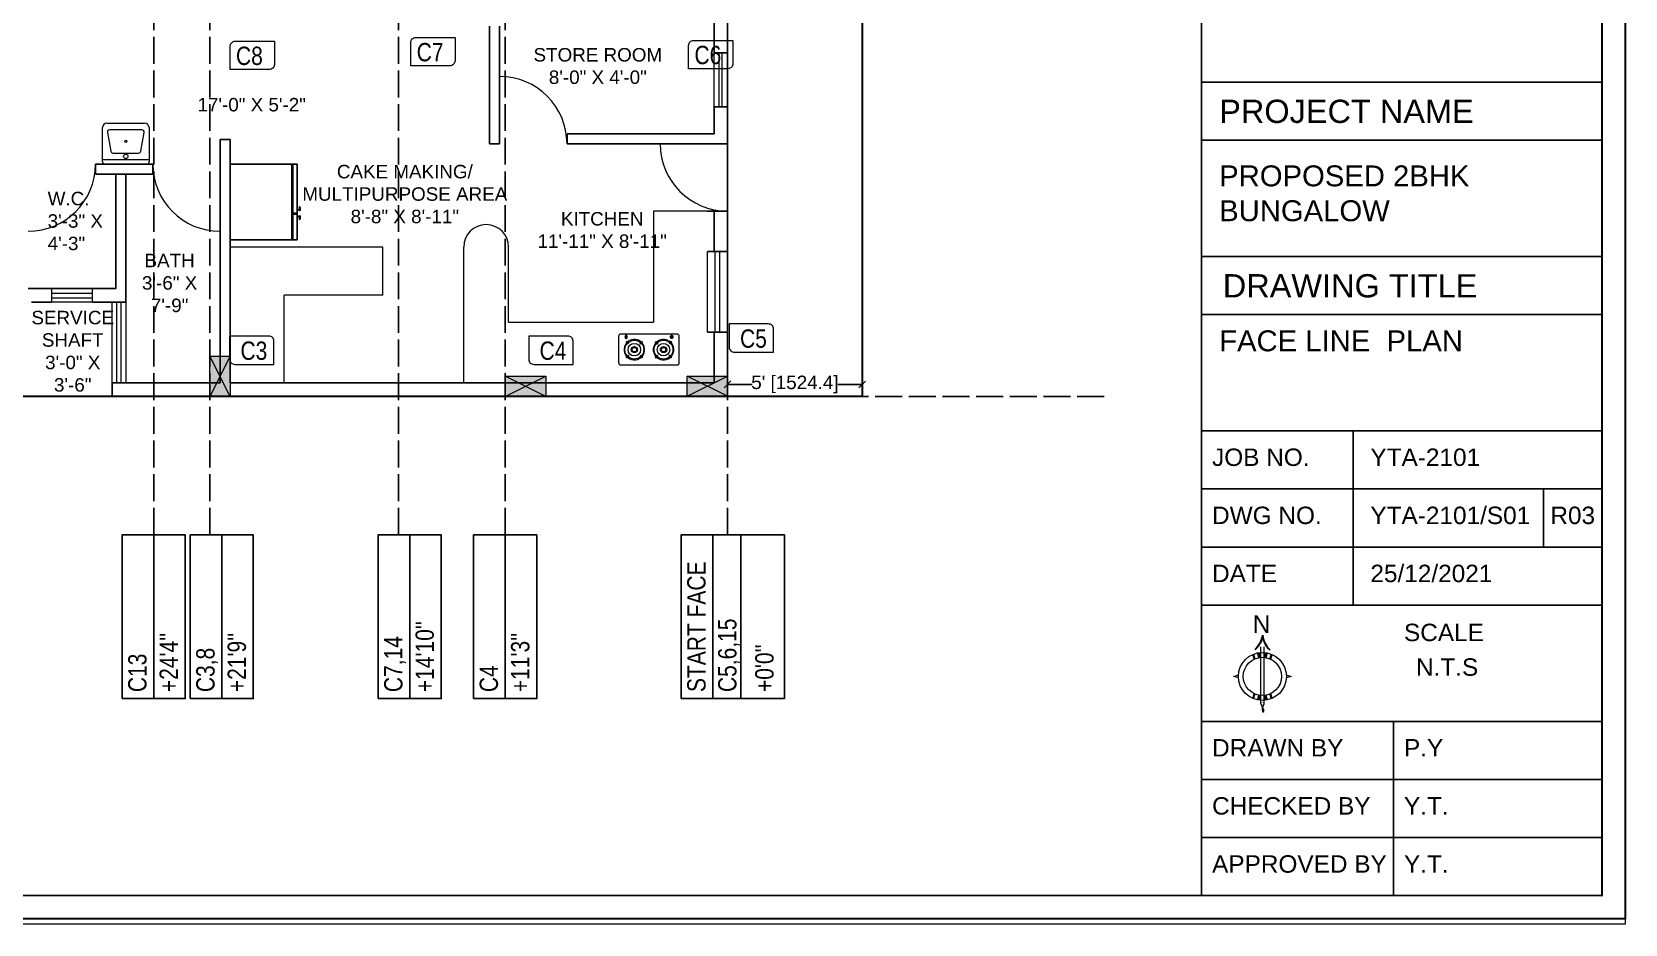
# Model space of a CAD drawing. Header units: inches. Extents: x -9010 to 68966, y 35237 to 36644.
# Drawn here: x -8566 to -7856, y 35237 to 35634 of the extents above; entities that cross this region are included whole.
import ezdxf

# ---------------------------------------------------------------- set-up
doc = ezdxf.new("R2010")
doc.units = ezdxf.units.IN
doc.linetypes.add('ACAD_ISO02W100', pattern=[15, 12, -3])
for name, color, linetype, lineweight in [('0Y-DIM', 54, 'Continuous', 25), ('0Y-ELEVATION', 166, 'Continuous', 15), ('0Y-TEXT', 96, 'Continuous', 5), ('0Y-WALLS', 23, 'Continuous', 25), ('0Y-WINDOWS', 140, 'Continuous', 13), ('CE-TEXT', 7, 'Continuous', 0), ('COL NO', 7, 'Continuous', 0), ('Column', 240, 'Continuous', 9), ('COLUMN HATCH', 252, 'Continuous', 5), ('WALL', 6, 'Continuous', 20), ('Wall2', 7, 'Continuous', 30)]:
    doc.layers.add(name, color=color, linetype=linetype, lineweight=lineweight)
doc.layers.add('0Y-FURNITURE', color=7, linetype='Continuous', lineweight=9, true_color=0x454545)
doc.styles.add('ARIAL', font='arial.ttf')
doc.styles.get("Standard").update_dxf_attribs({"font": 'arial.ttf'})
doc.styles.add('stylus bt', font='swissck.ttf')
doc.dimstyles.get("Standard").update_dxf_attribs({"dimtxt": 6, "dimasz": 3, "dimexe": 0.18, "dimexo": 0.0625, "dimgap": 0.09, "dimtad": 0, "dimdec": 0, "dimzin": 0, "dimdsep": 46, "dimlunit": 4, "dimtxsty": 'Standard', "dimblk": 'OBLIQUE', "dimcen": 0.09, "dimclrt": 256, "dimadec": 0, "dimazin": 0, "dimtfac": 1, "dimtdec": 0, "dimtofl": 0, "dimtmove": 0, "dimatfit": 3, "dimfxl": 1, "dimtolj": 1, "dimtzin": 0, "dimarcsym": 0})

# ---------------------------------------------------------------- blocks, each defined once
blk = doc.blocks.new('dsda')
at = {"layer": 'COLUMN HATCH', "true_color": 0xb3b3b3, "transparency": 33554549}
h = blk.add_hatch(color=253, dxfattribs=at)
h.dxf.hatch_style = 1
h.paths.add_polyline_path([(82546.37, -2802.43), (82528.37, -2802.43), (82537.37, -2806.93)])
h.paths.add_polyline_path([(82528.37, -2802.43), (82528.37, -2811.43), (82537.37, -2806.93)])
h.paths.add_polyline_path([(82537.37, -2806.93), (82528.37, -2811.43), (82546.37, -2811.43)])
h.paths.add_polyline_path([(82546.37, -2802.43), (82537.37, -2806.93), (82546.37, -2811.43)])
at = {"layer": 'Column'}
for p, q in [((82528.37, -2802.43), (82546.37, -2811.43)), ((82546.37, -2802.43), (82528.37, -2811.43))]:
    blk.add_line(p, q, dxfattribs=at)
blk.add_lwpolyline([(82528.37, -2802.43), (82546.37, -2802.43), (82546.37, -2811.43), (82528.37, -2811.43)], close=True, dxfattribs=at)
blk = doc.blocks.new('North Arrow')
for p, q in [((0.11, 0.75), (0.49, 0.62)), ((0.11, 0.75), (0.49, 0.62)), ((0.49, 0.62), (0.11, 0.5)), ((0.49, 0.62), (0.11, 0.5))]:
    blk.add_line(p, q)
at = {"lineweight": 30}
for points in [[(-1.76, 3.87, -0.179655), (-2.34, 2.71, -0.127271)], [(-1.76, 3.87, -0.179655), (-2.34, 2.71, -0.127271)], [(-1.76, 3.87, 0.179655), (-1.18, 2.71, 0.127271)], [(-1.76, 3.87, 0.179655), (-1.18, 2.71, 0.127271)]]:
    blk.add_lwpolyline(points, format="xyb", dxfattribs=at)
for points in [[(-1.9, 2.93), (-1.9, -1.11)], [(-1.9, 2.93), (-1.9, -1.11)], [(-1.64, 2.93), (-1.64, -1.11)], [(-1.64, 2.93), (-1.64, -1.11)], [(-3.64, 0.5), (-4.01, 0.62), (-3.64, 0.75)], [(-3.64, 0.5), (-4.01, 0.62), (-3.64, 0.75)], [(-1.9, -1.11), (-1.9, -1.53)], [(-1.9, -1.11), (-1.9, -1.53)], [(-1.64, -1.11), (-1.64, -1.53)], [(-1.64, -1.11), (-1.64, -1.53)], [(-1.89, -1.54), (-1.76, -1.83), (-1.63, -1.54)], [(-1.89, -1.54), (-1.76, -1.83), (-1.63, -1.54)]]:
    blk.add_lwpolyline(points)
at = {"const_width": 0.03}
for points in [[(-1.89, -1.37, 0.465825), (-1.63, -1.37, 0.465825)], [(-1.89, -1.37, 0.465825), (-1.63, -1.37, 0.465825)], [(-1.89, -1.54, 0.465825), (-1.63, -1.54, 0.465825)], [(-1.89, -1.54, 0.465825), (-1.63, -1.54, 0.465825)]]:
    blk.add_lwpolyline(points, format="xyb", dxfattribs=at)
blk.add_lwpolyline([(-1.76, -1.83, 0.308679), (-1.69, -2.1, -0.554214), (-1.7, -2.19, -0.604469), (-1.7, -2.11, 0.60541), (-1.76, -1.87, 0.60541)], format="xyb")
blk.add_lwpolyline([(-1.76, -1.83, 0.308679), (-1.69, -2.1, -0.554214), (-1.7, -2.19, -0.604469), (-1.7, -2.11, 0.60541), (-1.76, -1.87, 0.60541)], format="xyb")
for radius in [1.88, 1.88, 1.5, 1.5]:
    blk.add_circle((-1.76, 0.62), radius)
for points in [[(-2.56, 2.32), (-2.4, 2.38), (-2.46, 1.95), (-2.29, 2.02)], [(-2.56, 2.32), (-2.4, 2.38), (-2.46, 1.95), (-2.29, 2.02)], [(-2.19, 2.44), (-1.9, 2.49), (-2.1, 2.08), (-1.9, 2.1)], [(-2.19, 2.44), (-1.9, 2.49), (-2.1, 2.08), (-1.9, 2.1)], [(-1.33, 2.44), (-1.62, 2.49), (-1.42, 2.08), (-1.62, 2.1)], [(-1.33, 2.44), (-1.62, 2.49), (-1.42, 2.08), (-1.62, 2.1)], [(-0.95, 2.32), (-1.12, 2.38), (-1.06, 1.95), (-1.23, 2.02)], [(-0.95, 2.32), (-1.12, 2.38), (-1.06, 1.95), (-1.23, 2.02)], [(-2.56, -1.07), (-2.4, -1.13), (-2.46, -0.71), (-2.29, -0.78)], [(-2.56, -1.07), (-2.4, -1.13), (-2.46, -0.71), (-2.29, -0.78)], [(-2.19, -1.2), (-1.9, -1.24), (-2.1, -0.84), (-1.9, -0.85)], [(-2.19, -1.2), (-1.9, -1.24), (-2.1, -0.84), (-1.9, -0.85)], [(-1.33, -1.2), (-1.62, -1.24), (-1.42, -0.84), (-1.62, -0.85)], [(-1.33, -1.2), (-1.62, -1.24), (-1.42, -0.84), (-1.62, -0.85)], [(-0.95, -1.07), (-1.12, -1.13), (-1.06, -0.71), (-1.23, -0.78)], [(-0.95, -1.07), (-1.12, -1.13), (-1.06, -0.71), (-1.23, -0.78)]]:
    blk.add_solid(points)
blk = doc.blocks.new('a')
for p, q in [((-10948.79, 35842.429), (-10948.79, 35778.027)), ((-10948.79, 35807.396), (-10934.348, 35807.396)), ((-10948.79, 35805.298), (-10934.348, 35805.298)), ((-10948.79, 35801.103), (-10934.348, 35801.103)), ((-10948.79, 35799.005), (-10934.348, 35799.005)), ((-10948.79, 35794.809), (-10934.348, 35794.809)), ((-10943.319, 35794.809), (-10943.319, 35788.516)), ((-10948.79, 35792.712), (-10934.348, 35792.712)), ((-10936.453, 35792.712), (-10936.453, 35790.614)), ((-10948.79, 35790.614), (-10934.348, 35790.614)), ((-10948.79, 35788.516), (-10934.348, 35788.516)), ((-10948.79, 35784.321), (-10934.348, 35784.321)), ((-10941.867, 35784.321), (-10941.867, 35778.027)), ((-10948.79, 35782.223), (-10934.348, 35782.223)), ((-10948.79, 35780.125), (-10934.348, 35780.125))]:
    blk.add_line(p, q)
at = {"layer": '0Y-ELEVATION'}
blk.add_line((-10948.79, 35788.516), (-10934.348, 35788.516), dxfattribs=at)
blk.add_lwpolyline([(-10933.509, 35843.268), (-10933.509, 35777.188), (-11026.965, 35777.188), (-11026.965, 35843.268)], close=True, dxfattribs=at)
at = {"layer": '0Y-FURNITURE'}
blk.add_lwpolyline([(-11026.965, 35843.268), (-10933.509, 35843.268), (-10933.509, 35776.999), (-11026.965, 35776.999)], close=True, dxfattribs=at)
at = {"layer": '0Y-WALLS'}
blk.add_line((-10948.79, 35832.972), (-10948.79, 35782.223), dxfattribs=at)
at = {"layer": '0Y-WALLS', "lineweight": 30}
blk.add_lwpolyline([(-10934.348, 35842.429), (-10934.348, 35778.027), (-11026.126, 35778.027), (-11026.126, 35842.429)], close=True, dxfattribs=at)
at = {"layer": 'Wall2'}
blk.add_line((-10933.509, 35843.268), (-10933.509, 35777.188), dxfattribs=at)
blk.add_lwpolyline([(-11026.965, 35843.268), (-10933.509, 35843.268), (-10933.509, 35777.188), (-11026.965, 35777.188), (-11026.965, 35843.268)], dxfattribs=at)
at = {"layer": '0Y-TEXT', "xscale": 0.4603075961286154, "yscale": 0.4603075961286154, "zscale": 0.4603075961286154}
blk.add_blockref('North Arrow', (-10945.784, 35785.656), dxfattribs=at)
at = {"layer": '0Y-TEXT', "attachment_point": 1, "style": 'ARIAL'}
for s, width, insert, char_height in [('\\pxqc;PROJECT NAME', 10.05556, (-10948.589, 35806.762), 0.8391), ('\\pxql;DRAWING TITLE', 10.00456, (-10948.022, 35800.464), 0.8391), ('\\pxql;JOB NO.', 4.32937, (-10948.409, 35794.17), 0.62933), ('\\pxql;YTA-2101', 4.64871, (-10942.698, 35794.17), 0.62933), ('\\pxql;DWG NO.', 3.84789, (-10948.409, 35792.072), 0.62933), ('\\pxql;YTA-2101/S01', 1.22176, (-10942.698, 35792.072), 0.62933), ('R03', 1.22176, (-10936.205, 35792.072), 0.6293), ('\\pxql;DATE', 1.22176, (-10948.409, 35789.975), 0.6293), ('25/12/2021', 4.19186, (-10942.698, 35789.975), 0.6293), ('\\pxqc,t4;N', 0.71522, (-10946.98, 35788.142), 0.6293), ('\\pxqc;SCALE', 0.71522, (-10940.403, 35787.845), 0.62933), ('\\pxqc,t4;N.T.S', 3.31153, (-10941.587, 35786.595), 0.62933), ('\\pxql;DRAWN BY', 4.75877, (-10948.409, 35783.681), 0.62933), ('\\pxql;P.Y', 1.22176, (-10941.486, 35783.681), 0.6293), ('\\pxql;CHECKED BY', 6.01758, (-10948.409, 35781.584), 0.62933), ('\\pxql;Y.T.', 1.22176, (-10941.486, 35781.584), 0.6293), ('\\pxql;APPROVED BY', 6.54162, (-10948.409, 35779.486), 0.62933), ('\\pxql;Y.T.', 1.22176, (-10941.486, 35779.486), 0.6293)]:
    blk.add_mtext_dynamic_manual_height_columns(s, width=width, gutter_width=0.804, heights=[0], dxfattribs=dict(at, insert=insert, char_height=char_height))
at = {"layer": '0Y-TEXT', "char_height": 0.75519, "attachment_point": 1, "style": 'ARIAL'}
for s, insert, width in [('\\pxql;PROPOSED 2BHK BUNGALOW ', (-10948.153, 35804.39), 13.80498), ('FACE LINE  PLAN', (-10948.153, 35798.435), 14.38767)]:
    blk.add_mtext(s, dxfattribs=dict(at, insert=insert, width=width))
blk = doc.blocks.new('_Oblique')
at = {"color": 0, "linetype": 'ByBlock', "lineweight": -2}
blk.add_line((-0.5, -0.5), (0.5, 0.5), dxfattribs=at)
blk = doc.blocks.new('*D80')
at = {"color": 0, "lineweight": -2, "transparency": 16777216}
for p, q in [((-8256.24, 35472.01), (-8256.24, 35477.43)), ((-8256.24, 35477.25), (-8245.31, 35477.24)), ((-8196.22, 35477.19), (-8207.14, 35477.2)), ((-8196.23, 35471.95), (-8196.22, 35477.37))]:
    blk.add_line(p, q, dxfattribs=at)
at = {"layer": 'Defpoints', "color": 0, "transparency": 16777216}
for p in [(-8256.24, 35471.95), (-8196.23, 35471.88), (-8196.22, 35477.19)]:
    blk.add_point(p, dxfattribs=at)
at = {"color": 0, "lineweight": -2, "transparency": 16777216, "xscale": 3, "yscale": 3, "zscale": 3}
for p, rotation in [((-8256.24, 35477.25), 179.9394720378965), ((-8196.22, 35477.19), 359.9394720378964)]:
    blk.add_blockref('_Oblique', p, dxfattribs=dict(at, rotation=rotation))
at = {"transparency": 16777216, "insert": (-8226.23, 35477.22), "char_height": 6, "attachment_point": 5, "rotation": 359.93947}
blk.add_mtext("\\A1;5' [1524.4]", dxfattribs=at)
blk = doc.blocks.new('A$C2C6C0730')
at = {"layer": '0Y-FURNITURE'}
for p, q in [((0, 1353), (0, 50)), ((720, 1353), (720, 50))]:
    blk.add_line(p, q, dxfattribs=at)
at = {"layer": '0Y-FURNITURE', "linetype": 'Continuous'}
for p, q in [((670, 1403), (50, 1403)), ((670, 0), (50, 0))]:
    blk.add_line(p, q, dxfattribs=at)
for points in [[(66, 1257, -0.070182), (81, 1254, -0.081942), (93, 1249, -0.106897), (102, 1239, -0.135195), (105, 1230, -0.135195), (102, 1220, -0.106897), (93, 1210, -0.081942), (81, 1205, -0.070182), (66, 1203, -0.070182), (50, 1205, -0.081942), (38, 1210, -0.106897), (30, 1220, -0.135195), (27, 1230, -0.135195), (30, 1239, -0.106897), (38, 1249, -0.081942), (50, 1254, -0.070182)], [(66, 146, 0.070182), (81, 148, 0.081942), (93, 154, 0.106897), (102, 163, 0.135195), (105, 173, 0.135195), (102, 183, 0.106897), (93, 192, 0.081942), (81, 198, 0.070182), (66, 200, 0.070182), (50, 198, 0.081942), (38, 192, 0.106897), (30, 183, 0.135195), (27, 173, 0.135195), (30, 163, 0.106897), (38, 154, 0.081942), (50, 148, 0.070182)]]:
    blk.add_lwpolyline(points, format="xyb", close=True, dxfattribs=at)
for points in [[(68, 1203), (68, 1257), (62, 1257), (62, 1203)], [(68, 200), (68, 146), (62, 146), (62, 200)]]:
    blk.add_lwpolyline(points, close=True, dxfattribs=at)
at = {"layer": '0Y-FURNITURE'}
for points in [[(220, 1175), (171, 1223), (179, 1230), (227, 1182)], [(541, 1226), (493, 1177), (500, 1170), (548, 1219)], [(176, 861), (224, 909), (232, 902), (183, 853)], [(497, 897), (546, 849), (553, 856), (505, 904)], [(176, 542), (224, 494), (232, 501), (183, 550)], [(497, 506), (546, 554), (553, 547), (505, 498)], [(220, 228), (171, 180), (179, 172), (227, 221)], [(541, 177), (493, 225), (500, 233), (548, 184)]]:
    blk.add_lwpolyline(points, close=True, dxfattribs=at)
at = {"layer": '0Y-FURNITURE', "linetype": 'Continuous'}
for centre, radius in [((362, 1040), 219), ((362, 1040), 145), ((362, 1040), 72.6), ((362, 1040), 51.5), ((362, 363), 219), ((362, 363), 145), ((362, 363), 72.6), ((362, 363), 51.5)]:
    blk.add_circle(centre, radius, dxfattribs=at)
at = {"layer": '0Y-FURNITURE'}
for centre, start, end in [((50, 1353), 90, 180), ((670, 1353), 0, 90), ((50, 50), 180, 270), ((670, 50), 270, 0)]:
    blk.add_arc(centre, 50, start, end, dxfattribs=at)
at = {"layer": '0Y-FURNITURE', "linetype": 'Continuous'}
for centre, radius, start, end in [((65, 1230), 19.4, 99.7177, 260.2823), ((65, 1230), 19.4, 279.9102, 80.0898), ((362, 1040), 238, 152.4796, 149.9329), ((362, 363), 238, 210.0671, 207.5204), ((65, 173), 19.4, 99.7177, 260.2823), ((65, 173), 19.4, 279.9102, 80.0898)]:
    blk.add_arc(centre, radius, start, end, dxfattribs=at)
blk = doc.blocks.new('A$Cf02182d1')
at = {"layer": '0Y-FURNITURE'}
for points, invisible_edges in [([(0, 850), (0, 850, 1650), (688, 850)], 2), ([(688, 850, 1650), (688, 850), (0, 850, 1650)], 2), ([(0, 850), (0, 0), (0, 850, 1650)], 2), ([(0, 0, 1650), (0, 850, 1650), (0, 0)], 2), ([(0, 850, 1650), (0, 0, 1650), (688, 850, 1650)], 2), ([(688, 0, 1650), (688, 850, 1650), (0, 0, 1650)], 2), ([(688, 0), (688, 850), (688, 0, 100)], 2), ([(688, 850, 100), (688, 0, 100), (688, 850)], 2), ([(700, 850, 1650), (750, 850, 1650), (700, 850, 100)], 2), ([(750, 850, 100), (700, 850, 100), (750, 850, 1650)], 2), ([(700, 850, 1650), (700, 300, 1650), (750, 850, 1650)], 2), ([(750, 300, 1650), (750, 850, 1650), (700, 300, 1650)], 2), ([(750, 300, 100), (750, 850, 100), (750, 300, 1650)], 2), ([(750, 850, 1650), (750, 300, 1650), (750, 850, 100)], 2), ([(700, 0, 1650), (750, 0, 1650), (700, 287, 1650)], 2), ([(750, 287, 1650), (700, 287, 1650), (750, 0, 1650)], 2), ([(750, 0, 100), (750, 287, 100), (750, 0, 1650)], 2), ([(750, 287, 1650), (750, 0, 1650), (750, 287, 100)], 2), ([(0, 0, 1650), (0, 0), (688, 0)], 12), ([(688, 0), (688, 0, 1650), (0, 0, 1650)], 12), ([(750, 0, 1650), (700, 0, 1650), (700, 0, 100)], 12), ([(700, 0, 100), (750, 0, 100), (750, 0, 1650)], 12)]:
    blk.add_3dface(points, dxfattribs=dict(at, invisible_edges=invisible_edges))
mesh = blk.add_polyface(dxfattribs=at)
corners = [(750, 300, 1650), (750, 287, 1650), (750, 287, 100), (750, 300, 100), (700, 300, 1650), (700, 287, 1650), (688, 850, 1650), (700, 850, 1650), (700, 850, 100), (688, 850, 100), (688, 0, 1650), (700, 0, 1650), (688, 0, 100), (700, 0, 100)]
mesh.append_faces([[corners[k] for k in face] for face in [(4, 5, 0), (1, 0, 5), (10, 11, 6), (7, 6, 11)]], dxfattribs={"vtx1": -1})
mesh.append_faces([[corners[k] for k in face] for face in [(0, 1, 2), (2, 3, 0), (6, 7, 8), (8, 9, 6), (12, 13, 11), (11, 10, 12)]], dxfattribs={"vtx2": -1})
mesh = blk.add_polyface(dxfattribs=at)
corners = [(775, 325, 800), (775, 375, 800), (775, 375, 1250), (775, 325, 1250), (781, 337, 800), (781, 337, 1250), (781, 348, 800), (781, 348, 1250), (781, 360, 800), (781, 360, 1250), (780, 370, 800), (780, 370, 1250), (775, 225, 800), (775, 275, 800), (775, 225, 1250), (775, 275, 1250), (781, 263, 800), (781, 263, 1250), (781, 252, 800), (781, 252, 1250), (781, 240, 800), (781, 240, 1250), (780, 230, 800), (780, 230, 1250), (750, 262, 1250), (775, 262, 1250), (750, 262, 800), (775, 262, 800), (750, 337, 1250), (775, 337, 1250), (750, 337, 800), (775, 337, 800)]
mesh.append_faces([[corners[k] for k in face] for face in [(3, 0, 2), (5, 4, 3), (7, 6, 5), (9, 8, 7), (11, 10, 9), (2, 1, 11), (12, 13, 14), (15, 13, 14), (13, 16, 15), (16, 18, 17), (18, 20, 19), (20, 22, 21), (22, 12, 23), (24, 25, 26), (27, 26, 25), (28, 29, 30), (31, 30, 29), (15, 14, 13), (12, 13, 14)]], dxfattribs={"vtx1": -1})
mesh.append_faces([[corners[k] for k in face] for face in [(0, 1, 2), (4, 0, 3), (6, 4, 5), (8, 6, 7), (10, 8, 9), (1, 10, 11), (16, 17, 15), (18, 19, 17), (20, 21, 19), (22, 23, 21), (12, 14, 23), (3, 2, 1), (1, 0, 3)]], dxfattribs={"vtx2": -1})
blk = doc.blocks.new('A$C2d08eea1')
at = {"layer": '0Y-FURNITURE', "color": 8}
for p, q in [((232.62, 121.78), (249.38, 121.78)), ((230.66, 104.57), (230.66, 119.82)), ((232.82, 117.69), (234.3, 109.31)), ((248.21, 118.84), (233.79, 118.84)), ((247.7, 109.31), (249.18, 117.69)), ((251.34, 119.82), (251.34, 104.57)), ((235.27, 108.5), (246.73, 108.5)), ((230.66, 105.55), (251.34, 105.55)), ((250.36, 103.59), (231.64, 103.59)), ((476, 82.6), (476, 33.09)), ((500, 82.6), (476, 82.6)), ((355.5, 66.59), (287.5, 66.59)), ((355.5, 45.09), (355.5, 66.59)), ((391.5, 6.09), (391.5, 66.59)), ((411.5, 33.09), (411.5, 66.59)), ((355.5, 45.09), (311.5, 45.09)), ((311.5, 6.09), (311.5, 45.09)), ((411.5, 33.09), (476, 33.09))]:
    blk.add_line(p, q, dxfattribs=at)
for centre, radius in [((241, 113.67), 0.491), ((241, 106.98), 0.981)]:
    blk.add_circle(centre, radius, dxfattribs=at)
for centre, radius, start, end in [((232.62, 119.82), 1.96, 90, 180), ((249.38, 119.82), 1.96, 0, 90), ((233.79, 117.86), 0.981, 90, 190), ((248.21, 117.86), 0.981, 350, 90), ((235.27, 109.48), 0.981, 190, 270), ((246.73, 109.48), 0.981, 270, 350), ((231.64, 104.57), 0.981, 180, 270.01838), ((250.36, 104.57), 0.981, 270, 0), ((401.5, 66.59), 10, 0, 180)]:
    blk.add_arc(centre, radius, start, end, dxfattribs=at)
at = {"layer": '0Y-WALLS', "color": 8}
for p, q in [((509, 328.09), (509, 153.1)), ((503, 283.09), (503, 153.1)), ((403, 112.6), (403, 165.1)), ((407.5, 112.6), (407.5, 165.1)), ((503, 153.1), (509, 153.1)), ((503, 129.1), (503, 117.1)), ((503, 129.1), (509, 129.1)), ((509, 129.1), (509, 112.6)), ((283, 103.59), (283, 114.59)), ((283, 114.59), (287.5, 114.59)), ((287.5, 103.59), (287.5, 114.59)), ((503, 117.1), (437.5, 117.1)), ((437.5, 112.6), (437.5, 117.1)), ((407.5, 112.6), (403, 112.6)), ((509, 112.6), (437.5, 112.6)), ((253, 103.59), (227.5, 103.59)), ((227.5, 103.59), (227.5, 99.09)), ((253, 103.59), (253, 99.09)), ((283, 99.09), (283, 103.59)), ((287.5, 6.09), (287.5, 103.59)), ((227.5, 99.09), (236.5, 99.09)), ((253, 99.09), (236.5, 99.09)), ((241, 42.09), (241, 99.09)), ((283, 6.09), (283, 99.09)), ((509, 82.6), (500, 82.6)), ((503, 82.6), (503, 64.6)), ((509, 82.6), (509, 64.6)), ((509, 64.6), (500, 64.6)), ((208, 42.09), (199, 42.09)), ((241, 42.09), (226, 42.09)), ((509, 28.6), (500, 28.6)), ((503, 28.6), (503, 6.09)), ((509, 28.6), (509, 0.09)), ((235, 6.09), (283, 6.09)), ((235, 6.09), (235, 0.09)), ((235, 0.09), (509, 0.09)), ((287.5, 6.09), (503, 6.09))]:
    blk.add_line(p, q, dxfattribs=at)
blk.add_lwpolyline([(236.5, 99.09), (236.5, 48.09), (197.5, 48.09)], dxfattribs=at)
at = {"layer": '0Y-WINDOWS', "color": 8}
for p, q in [((505.33, 129.1), (505.33, 153.1)), ((506.67, 129.1), (506.67, 153.1)), ((503.5, 28.6), (503.5, 64.6)), ((505.5, 28.6), (505.5, 64.6)), ((237, 6.09), (237, 42.09)), ((239, 6.09), (239, 42.09))]:
    blk.add_line(p, q, dxfattribs=at)
for points in [[(503, 153.1), (509, 153.1), (509, 129.1), (503, 129.1)], [(500, 64.6), (509, 64.6), (509, 28.6), (500, 28.6)], [(208, 48.09), (226, 48.09), (226, 42.09), (208, 42.09)], [(208, 45.96), (226, 45.96), (226, 43.84), (208, 43.84)], [(235, 42.09), (241, 42.09), (241, 6.09), (235, 6.09)]]:
    blk.add_lwpolyline(points, close=True, dxfattribs=at)
for centre, start, end in [((407.5, 112.6), 0, 90), ((509, 112.6), 180, 270), ((197.5, 103.59), 270, 0), ((283, 103.59), 180, 270)]:
    blk.add_arc(centre, 30, start, end, dxfattribs=at)
at = {"layer": '0Y-FURNITURE', "color": 8, "xscale": 0.03981847873833348, "yscale": 0.03981847873833348, "zscale": 0.03981847873833348}
blk.add_blockref('A$Cf02182d1', (287.5, 69.74, -65.7), dxfattribs=at)
at = {"layer": '0Y-FURNITURE', "color": 8, "xscale": 0.01920761472206951, "yscale": 0.01920761472206951, "zscale": 0.01920761472206951, "rotation": 270}
blk.add_blockref('A$C2C6C0730', (460.52, 27.8), dxfattribs=at)
at = {"layer": '0Y-TEXT', "color": 8, "char_height": 6, "attachment_point": 1}
for s, width, insert in [('\\pxqc;STORE ROOM\\P8\'-0" X 4\'-0"', 107.6681, (397.39, 155.28)), ('17\'-0" X 5\'-2"', 56.5639, (272.93, 133.04)), ('\\pxqc;CAKE MAKING/ MULTIPURPOSE AREA\\P8\'-8" X 8\'-11"', 107.6681, (311.44, 103.21)), ('W.C.\\P3\'-3" X 4\'-3"', 38.3449, (206.21, 91.2)), ('\\pxqc;KITCHEN\\P11\'-11" X 8\'-11"', 107.6681, (399.33, 82.18)), ('\\pxqc;BATH\\P3\'-6" X 7\'-9"', 33.4463, (243.8, 63.6)), ('\\pxqc;SERVICE SHAFT\\P3\'-0" X 3\'-6"', 38.3449, (198.2, 38.16))]:
    blk.add_mtext_dynamic_manual_height_columns(s, width=width, gutter_width=12.5, heights=[0], dxfattribs=dict(at, insert=insert))

msp = doc.modelspace()

# ---------------------------------------------------------------- linework, layer by layer
at = {"linetype": 'ACAD_ISO02W100'}
for p, q in [((-8256.22, 35410.24), (-8256.22, 35996.58)), ((-8511.72, 35410.17), (-8511.72, 35996.51)), ((-8486.72, 35410.17), (-8486.72, 35996.51)), ((-8402.72, 35410.17), (-8402.72, 35996.51)), ((-8355.2, 35410.17), (-8355.2, 35996.51)), ((-8865.5, 35471.88), (-8086.36, 35471.88)), ((-8256.24, 35471.95), (-8801.24, 35471.95))]:
    msp.add_line(p, q, dxfattribs=at)
for p, q in [((-8511.72, 35337.19), (-8511.72, 35410.17)), ((-8481.4, 35337.19), (-8481.4, 35410.17)), ((-8397.73, 35337.19), (-8397.73, 35410.17)), ((-8355.2, 35337.19), (-8355.2, 35410.17)), ((-8262.75, 35337.23), (-8262.74, 35410.21)), ((-8250.3, 35337.23), (-8250.3, 35410.21))]:
    msp.add_line(p, q)
for points in [[(-8801.24, 35799.95), (-8256.22, 35799.95), (-8256.24, 35471.95), (-8801.24, 35471.95)], [(-8525.85, 35337.19), (-8525.85, 35410.17), (-8497.75, 35410.17), (-8497.75, 35337.19)], [(-8495.53, 35337.19), (-8495.53, 35410.17), (-8467.43, 35410.17), (-8467.43, 35337.19)], [(-8411.85, 35337.19), (-8411.85, 35410.17), (-8383.75, 35410.17), (-8383.75, 35337.19)], [(-8369.32, 35337.19), (-8369.32, 35410.17), (-8341.22, 35410.17), (-8341.22, 35337.19)], [(-8276.87, 35337.23), (-8276.87, 35410.21), (-8230.93, 35410.21), (-8230.93, 35337.23)]]:
    msp.add_lwpolyline(points, close=True)
at = {"layer": '0Y-DIM', "color": 18, "lineweight": 30, "true_color": 0x000000}
msp.add_lwpolyline([(-8765.23, 35471.88), (-8825.23, 35471.88), (-8825.22, 35919.88), (-8196.22, 35919.88), (-8196.23, 35471.88), (-8747.23, 35471.88)], dxfattribs=at)
at = {"layer": 'COL NO'}
for points in [[(-8460.3, 35617.57), (-8477.76, 35617.57), (-8477.76, 35627.91, -0.414214), (-8475.47, 35630.19), (-8458.02, 35630.19), (-8458.02, 35619.85, -0.414214)], [(-8379.89, 35619.22), (-8397.34, 35619.22), (-8397.34, 35629.56, -0.414214), (-8395.05, 35631.84), (-8377.6, 35631.84), (-8377.6, 35621.5, -0.414214)], [(-8256.09, 35617.94), (-8273.54, 35617.94), (-8273.54, 35628.28, -0.414214), (-8271.26, 35630.56), (-8253.8, 35630.56), (-8253.8, 35620.22, -0.414214)], [(-8253.19, 35491.56), (-8235.74, 35491.56), (-8235.74, 35501.9, 0.414214), (-8238.03, 35504.18), (-8255.48, 35504.18), (-8255.48, 35493.84, 0.414214)], [(-8475.68, 35486.16), (-8458.23, 35486.16), (-8458.23, 35496.5, 0.414214), (-8460.52, 35498.79), (-8477.97, 35498.79), (-8477.97, 35488.45, 0.414214)], [(-8342.47, 35486.16), (-8325.02, 35486.16), (-8325.02, 35496.5, 0.414214), (-8327.31, 35498.78), (-8344.76, 35498.78), (-8344.76, 35488.44, 0.414214)]]:
    msp.add_lwpolyline(points, format="xyb", close=True, dxfattribs=at)

# ---------------------------------------------------------------- block references
at = {"xscale": 12.345791638378, "yscale": 12.345791638378, "zscale": 12.345791638378, "rotation": 359.9995044211946}
msp.add_blockref('a', (127122.52, -406459.88), dxfattribs=at)
at = {"layer": '0Y-FURNITURE'}
msp.add_blockref('A$C2d08eea1', (-8765.22, 35471.86), dxfattribs=at)
at = {"layer": 'WALL'}
for p, rotation in [((-5674.58, 118018.23), 269.9995044211945), ((74191.15, 32668.74), 179.9995044211945), ((74272.12, 32668.8), 179.9995044211945)]:
    msp.add_blockref('dsda', p, dxfattribs=dict(at, rotation=rotation))

# ---------------------------------------------------------------- texts
at = {"layer": 'CE-TEXT', "ltscale": 0.3, "style": 'stylus bt'}
for s, rotation, p in [('C8', 359.9995, (-8475.14, 35619.59)), ('C7', 359.9995, (-8394.66, 35621.23)), ('C6', 359.9995, (-8270.96, 35619.96)), ('C5', 359.9995, (-8250.66, 35493.57)), ('C3', 359.9995, (-8473.15, 35488.18)), ('C4', 359.9995, (-8339.94, 35488.18)), ('START FACE', 89.9995, (-8266.01, 35340.12)), ('C5,6,15', 89.9995, (-8252.26, 35340.12)), ("+24'4''", 89.9995, (-8501.02, 35340.08)), ("+21'9''", 89.9995, (-8470.7, 35340.08)), ("+14'10''", 89.9995, (-8387.02, 35340.08)), ("+11'3''", 89.9995, (-8344.49, 35340.08)), ('C3,8', 89.9995, (-8484.67, 35340.08)), ('C7,14', 89.9995, (-8400.99, 35340.08)), ("+0'0''", 89.9995, (-8235.72, 35340.12)), ('C13', 89.9995, (-8514.99, 35340.08)), ('C4', 89.9995, (-8358.47, 35340.08))]:
    msp.add_text(s, height=8.165, rotation=rotation, dxfattribs=at).set_placement(p)

# ---------------------------------------------------------------- dimensions: what is measured, and where the dimension line sits
dim = msp.add_aligned_dim(p1=(-8256.24, 35471.95), p2=(-8196.23, 35471.88), distance=5.3, dimstyle='Standard')
dim.commit()
dim.dimension.update_dxf_attribs({"geometry": '*D80', "text_midpoint": (-8226.23, 35477.22)})

doc.saveas('drawing.dxf')
